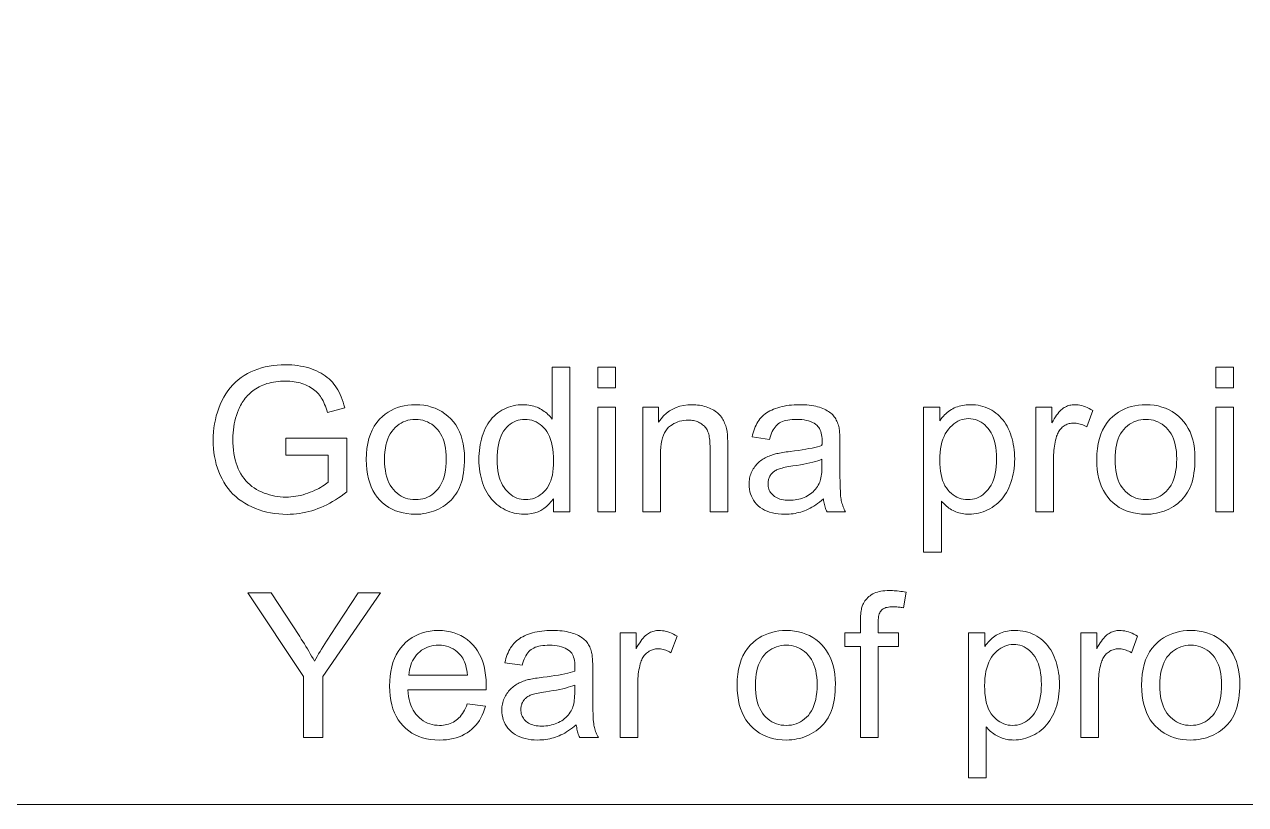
# Model space of a CAD drawing. Extents: x 0 to 297, y 0 to 420.
# Drawn here: x 246.12 to 271.44, y 105.4 to 121.58 of the extents above; entities that cross this region are included whole.
import ezdxf

# ---------------------------------------------------------------- set-up
doc = ezdxf.new("R2010")
doc.units = 0

msp = doc.modelspace()

# ---------------------------------------------------------------- linework, layer by layer
at = {"color": 7, "lineweight": 13}
msp.add_lwpolyline([(219.357, 144.521), (244.283, 105.405), (285.92, 105.405)], dxfattribs=at)
for points in [[(251.535, 112.652), (251.535, 113.004), (252.806, 113.006), (252.806, 111.893), (252.747, 111.847), (252.688, 111.804), (252.628, 111.763), (252.569, 111.724), (252.508, 111.688), (252.448, 111.654), (252.387, 111.623), (252.326, 111.593), (252.264, 111.566), (252.202, 111.542), (252.14, 111.519), (252.077, 111.499), (252.014, 111.482), (251.951, 111.466), (251.887, 111.453), (251.823, 111.443), (251.759, 111.435), (251.694, 111.429), (251.629, 111.425), (251.564, 111.424), (251.476, 111.426), (251.39, 111.432), (251.306, 111.441), (251.223, 111.454), (251.142, 111.471), (251.062, 111.492), (250.984, 111.517), (250.908, 111.545), (250.833, 111.577), (250.76, 111.613), (250.69, 111.653), (250.623, 111.696), (250.56, 111.742), (250.5, 111.792), (250.443, 111.845), (250.391, 111.901), (250.341, 111.961), (250.296, 112.024), (250.254, 112.091), (250.215, 112.161), (250.18, 112.233), (250.149, 112.307), (250.121, 112.383), (250.097, 112.461), (250.077, 112.54), (250.06, 112.621), (250.047, 112.703), (250.038, 112.787), (250.033, 112.873), (250.031, 112.961), (250.033, 113.048), (250.038, 113.134), (250.047, 113.218), (250.06, 113.302), (250.077, 113.384), (250.097, 113.465), (250.121, 113.545), (250.148, 113.624), (250.179, 113.702), (250.214, 113.778), (250.252, 113.852), (250.294, 113.922), (250.338, 113.988), (250.386, 114.051), (250.437, 114.109), (250.492, 114.163), (250.549, 114.214), (250.61, 114.261), (250.674, 114.303), (250.741, 114.342), (250.811, 114.377), (250.883, 114.408), (250.957, 114.436), (251.033, 114.46), (251.111, 114.48), (251.191, 114.497), (251.273, 114.51), (251.358, 114.519), (251.444, 114.524), (251.533, 114.526), (251.597, 114.525), (251.661, 114.522), (251.722, 114.517), (251.783, 114.509), (251.843, 114.5), (251.901, 114.488), (251.958, 114.475), (252.014, 114.459), (252.068, 114.441), (252.121, 114.421), (252.173, 114.399), (252.222, 114.375), (252.269, 114.35), (252.313, 114.323), (252.356, 114.295), (252.396, 114.265), (252.434, 114.233), (252.469, 114.199), (252.503, 114.164), (252.534, 114.127), (252.563, 114.088), (252.59, 114.047), (252.617, 114.004), (252.642, 113.958), (252.665, 113.91), (252.687, 113.86), (252.708, 113.807), (252.727, 113.753), (252.744, 113.696), (252.761, 113.636), (252.403, 113.538), (252.389, 113.583), (252.374, 113.626), (252.359, 113.667), (252.343, 113.705), (252.327, 113.742), (252.31, 113.778), (252.292, 113.811), (252.274, 113.842), (252.255, 113.871), (252.235, 113.898), (252.214, 113.924), (252.191, 113.948), (252.167, 113.972), (252.141, 113.994), (252.113, 114.016), (252.083, 114.036), (252.052, 114.056), (252.019, 114.074), (251.985, 114.091), (251.948, 114.108), (251.911, 114.123), (251.872, 114.136), (251.833, 114.148), (251.793, 114.158), (251.752, 114.167), (251.71, 114.174), (251.668, 114.179), (251.624, 114.183), (251.58, 114.186), (251.535, 114.187), (251.481, 114.186), (251.429, 114.183), (251.378, 114.179), (251.329, 114.173), (251.281, 114.166), (251.235, 114.157), (251.19, 114.146), (251.147, 114.134), (251.105, 114.119), (251.064, 114.104), (251.025, 114.087), (250.988, 114.068), (250.952, 114.049), (250.918, 114.029), (250.885, 114.008), (250.854, 113.985), (250.824, 113.962), (250.796, 113.938), (250.769, 113.912), (250.744, 113.886), (250.72, 113.858), (250.697, 113.831), (250.676, 113.802), (250.655, 113.773), (250.636, 113.744), (250.617, 113.714), (250.6, 113.684), (250.584, 113.653), (250.569, 113.621), (250.555, 113.589), (250.533, 113.533), (250.513, 113.476), (250.496, 113.418), (250.481, 113.359), (250.469, 113.299), (250.458, 113.238), (250.45, 113.176), (250.445, 113.114), (250.441, 113.05), (250.44, 112.985), (250.441, 112.906), (250.446, 112.83), (250.453, 112.756), (250.462, 112.685), (250.475, 112.617), (250.49, 112.551), (250.508, 112.488), (250.528, 112.427), (250.552, 112.369), (250.578, 112.314), (250.607, 112.261), (250.639, 112.212), (250.672, 112.165), (250.709, 112.12), (250.748, 112.079), (250.789, 112.04), (250.833, 112.004), (250.88, 111.971), (250.929, 111.941), (250.98, 111.913), (251.033, 111.888), (251.087, 111.866), (251.142, 111.846), (251.197, 111.829), (251.253, 111.815), (251.309, 111.803), (251.366, 111.794), (251.424, 111.787), (251.482, 111.783), (251.541, 111.782), (251.592, 111.783), (251.644, 111.786), (251.695, 111.791), (251.745, 111.798), (251.796, 111.807), (251.846, 111.818), (251.896, 111.831), (251.946, 111.846), (251.995, 111.862), (252.044, 111.881), (252.092, 111.901), (252.138, 111.922), (252.181, 111.942), (252.222, 111.963), (252.26, 111.984), (252.296, 112.005), (252.33, 112.027), (252.361, 112.049), (252.39, 112.071), (252.417, 112.093), (252.417, 112.652)], [(257.085, 111.475), (257.085, 111.749), (257.041, 111.688), (256.994, 111.633), (256.943, 111.584), (256.888, 111.542), (256.829, 111.507), (256.767, 111.478), (256.7, 111.455), (256.63, 111.439), (256.555, 111.429), (256.477, 111.426), (256.425, 111.427), (256.375, 111.432), (256.325, 111.439), (256.276, 111.449), (256.228, 111.462), (256.18, 111.478), (256.134, 111.496), (256.088, 111.518), (256.043, 111.542), (255.999, 111.569), (255.956, 111.599), (255.916, 111.631), (255.877, 111.665), (255.84, 111.702), (255.806, 111.741), (255.773, 111.782), (255.742, 111.825), (255.713, 111.871), (255.686, 111.919), (255.661, 111.969), (255.639, 112.021), (255.618, 112.075), (255.6, 112.13), (255.585, 112.187), (255.572, 112.245), (255.561, 112.305), (255.553, 112.366), (255.547, 112.429), (255.543, 112.494), (255.542, 112.56), (255.543, 112.624), (255.546, 112.687), (255.551, 112.749), (255.559, 112.81), (255.569, 112.87), (255.581, 112.928), (255.595, 112.986), (255.611, 113.042), (255.63, 113.096), (255.65, 113.15), (255.673, 113.202), (255.698, 113.251), (255.725, 113.298), (255.754, 113.342), (255.786, 113.384), (255.819, 113.424), (255.855, 113.46), (255.893, 113.495), (255.933, 113.527), (255.976, 113.556), (256.019, 113.583), (256.064, 113.607), (256.11, 113.628), (256.157, 113.647), (256.205, 113.662), (256.254, 113.675), (256.304, 113.685), (256.355, 113.692), (256.407, 113.696), (256.461, 113.697), (256.499, 113.697), (256.537, 113.694), (256.575, 113.69), (256.611, 113.684), (256.646, 113.677), (256.681, 113.668), (256.715, 113.657), (256.747, 113.644), (256.779, 113.63), (256.81, 113.615), (256.841, 113.598), (256.87, 113.579), (256.897, 113.56), (256.924, 113.54), (256.95, 113.519), (256.974, 113.497), (256.997, 113.474), (257.019, 113.45), (257.04, 113.425), (257.06, 113.399), (257.06, 114.475), (257.426, 114.475), (257.426, 111.475)], [(258.008, 114.051), (258.008, 114.475), (258.376, 114.475), (258.376, 114.051)], [(270.822, 114.051), (270.822, 114.475), (271.19, 114.475), (271.19, 114.051)], [(253.207, 112.562), (253.21, 112.679), (253.22, 112.791), (253.237, 112.896), (253.26, 112.995), (253.291, 113.087), (253.328, 113.173), (253.371, 113.253), (253.422, 113.327), (253.479, 113.395), (253.542, 113.456), (253.6, 113.502), (253.659, 113.543), (253.722, 113.579), (253.786, 113.611), (253.853, 113.637), (253.923, 113.659), (253.995, 113.676), (254.07, 113.688), (254.146, 113.695), (254.226, 113.697), (254.314, 113.695), (254.399, 113.686), (254.48, 113.671), (254.558, 113.65), (254.633, 113.624), (254.705, 113.592), (254.773, 113.554), (254.838, 113.51), (254.9, 113.46), (254.959, 113.404), (255.013, 113.343), (255.061, 113.277), (255.104, 113.207), (255.141, 113.133), (255.172, 113.054), (255.197, 112.971), (255.217, 112.883), (255.232, 112.791), (255.24, 112.694), (255.243, 112.592), (255.242, 112.51), (255.238, 112.432), (255.232, 112.357), (255.223, 112.285), (255.211, 112.218), (255.198, 112.153), (255.181, 112.093), (255.162, 112.036), (255.141, 111.982), (255.117, 111.932), (255.091, 111.885), (255.062, 111.841), (255.031, 111.798), (254.998, 111.757), (254.963, 111.719), (254.925, 111.683), (254.885, 111.648), (254.842, 111.617), (254.798, 111.587), (254.751, 111.559), (254.702, 111.534), (254.653, 111.511), (254.603, 111.491), (254.551, 111.474), (254.499, 111.459), (254.446, 111.447), (254.393, 111.438), (254.338, 111.431), (254.282, 111.427), (254.226, 111.426), (254.136, 111.429), (254.05, 111.438), (253.968, 111.452), (253.889, 111.473), (253.813, 111.499), (253.741, 111.531), (253.673, 111.569), (253.608, 111.613), (253.546, 111.663), (253.488, 111.719), (253.435, 111.78), (253.387, 111.846), (253.345, 111.917), (253.308, 111.994), (253.277, 112.076), (253.252, 112.163), (253.232, 112.255), (253.218, 112.352), (253.21, 112.454)], [(258.937, 111.475), (258.937, 113.648), (259.268, 113.648), (259.268, 113.339), (259.318, 113.407), (259.372, 113.468), (259.431, 113.522), (259.494, 113.569), (259.561, 113.608), (259.632, 113.64), (259.708, 113.665), (259.787, 113.683), (259.872, 113.694), (259.96, 113.697), (259.999, 113.697), (260.037, 113.695), (260.075, 113.691), (260.112, 113.686), (260.148, 113.68), (260.184, 113.672), (260.219, 113.663), (260.254, 113.652), (260.288, 113.64), (260.321, 113.627), (260.353, 113.612), (260.384, 113.597), (260.412, 113.581), (260.44, 113.563), (260.465, 113.545), (260.489, 113.526), (260.511, 113.506), (260.532, 113.486), (260.55, 113.464), (260.568, 113.442), (260.584, 113.418), (260.598, 113.394), (260.612, 113.369), (260.625, 113.343), (260.637, 113.316), (260.648, 113.289), (260.658, 113.26), (260.667, 113.231), (260.675, 113.201), (260.682, 113.17), (260.686, 113.148), (260.69, 113.122), (260.693, 113.094), (260.695, 113.063), (260.698, 113.029), (260.699, 112.991), (260.701, 112.951), (260.702, 112.908), (260.703, 112.861), (260.703, 112.811), (260.703, 111.475), (260.334, 111.475), (260.334, 112.797), (260.334, 112.841), (260.333, 112.883), (260.33, 112.922), (260.327, 112.959), (260.324, 112.994), (260.319, 113.026), (260.313, 113.057), (260.307, 113.085), (260.3, 113.11), (260.291, 113.134), (260.282, 113.156), (260.272, 113.177), (260.26, 113.197), (260.246, 113.216), (260.232, 113.234), (260.216, 113.251), (260.199, 113.268), (260.18, 113.283), (260.16, 113.298), (260.139, 113.312), (260.117, 113.324), (260.094, 113.336), (260.07, 113.346), (260.045, 113.354), (260.02, 113.362), (259.994, 113.368), (259.967, 113.372), (259.94, 113.376), (259.911, 113.378), (259.882, 113.378), (259.836, 113.377), (259.791, 113.372), (259.747, 113.365), (259.704, 113.354), (259.663, 113.341), (259.623, 113.324), (259.584, 113.305), (259.547, 113.283), (259.511, 113.257), (259.476, 113.229), (259.443, 113.196), (259.414, 113.158), (259.389, 113.115), (259.367, 113.066), (259.348, 113.012), (259.332, 112.953), (259.32, 112.888), (259.312, 112.818), (259.307, 112.743), (259.305, 112.662), (259.305, 111.475)], [(262.686, 111.743), (262.645, 111.709), (262.604, 111.678), (262.564, 111.648), (262.524, 111.62), (262.485, 111.595), (262.446, 111.571), (262.407, 111.55), (262.368, 111.53), (262.33, 111.513), (262.292, 111.498), (262.254, 111.484), (262.215, 111.472), (262.176, 111.461), (262.136, 111.452), (262.096, 111.444), (262.055, 111.437), (262.013, 111.432), (261.971, 111.429), (261.929, 111.427), (261.886, 111.426), (261.816, 111.428), (261.749, 111.433), (261.686, 111.442), (261.626, 111.454), (261.569, 111.47), (261.515, 111.489), (261.465, 111.512), (261.419, 111.538), (261.375, 111.568), (261.335, 111.601), (261.298, 111.637), (261.266, 111.675), (261.237, 111.715), (261.212, 111.756), (261.191, 111.8), (261.173, 111.846), (261.16, 111.894), (261.15, 111.943), (261.145, 111.995), (261.143, 112.048), (261.143, 112.08), (261.146, 112.111), (261.149, 112.141), (261.154, 112.171), (261.161, 112.201), (261.169, 112.23), (261.178, 112.258), (261.189, 112.286), (261.202, 112.313), (261.215, 112.34), (261.23, 112.366), (261.246, 112.39), (261.263, 112.414), (261.281, 112.437), (261.299, 112.459), (261.319, 112.479), (261.339, 112.499), (261.36, 112.517), (261.383, 112.535), (261.406, 112.551), (261.429, 112.567), (261.454, 112.582), (261.479, 112.596), (261.505, 112.609), (261.531, 112.622), (261.558, 112.633), (261.585, 112.644), (261.613, 112.654), (261.641, 112.664), (261.671, 112.672), (261.693, 112.678), (261.718, 112.684), (261.746, 112.689), (261.775, 112.695), (261.807, 112.7), (261.841, 112.706), (261.877, 112.711), (261.915, 112.717), (261.955, 112.722), (261.998, 112.727), (262.085, 112.738), (262.167, 112.75), (262.245, 112.761), (262.317, 112.773), (262.385, 112.786), (262.449, 112.799), (262.507, 112.812), (262.561, 112.826), (262.61, 112.84), (262.655, 112.854), (262.655, 112.869), (262.656, 112.882), (262.656, 112.895), (262.656, 112.906), (262.656, 112.916), (262.657, 112.925), (262.657, 112.933), (262.657, 112.94), (262.657, 112.946), (262.657, 112.951), (262.656, 112.994), (262.653, 113.035), (262.648, 113.074), (262.64, 113.109), (262.631, 113.142), (262.619, 113.173), (262.606, 113.201), (262.59, 113.226), (262.572, 113.248), (262.553, 113.268), (262.523, 113.291), (262.491, 113.313), (262.456, 113.331), (262.418, 113.348), (262.377, 113.361), (262.334, 113.373), (262.288, 113.381), (262.239, 113.388), (262.187, 113.391), (262.133, 113.393), (262.083, 113.392), (262.035, 113.389), (261.989, 113.384), (261.947, 113.378), (261.907, 113.37), (261.87, 113.36), (261.836, 113.348), (261.804, 113.334), (261.776, 113.319), (261.749, 113.301), (261.725, 113.282), (261.702, 113.259), (261.681, 113.234), (261.661, 113.206), (261.642, 113.175), (261.624, 113.142), (261.608, 113.105), (261.593, 113.066), (261.579, 113.024), (261.566, 112.979), (261.206, 113.028), (261.217, 113.074), (261.228, 113.117), (261.241, 113.159), (261.256, 113.199), (261.271, 113.237), (261.288, 113.274), (261.306, 113.308), (261.325, 113.341), (261.346, 113.372), (261.368, 113.402), (261.391, 113.43), (261.417, 113.456), (261.444, 113.481), (261.474, 113.505), (261.505, 113.528), (261.539, 113.549), (261.574, 113.569), (261.612, 113.587), (261.652, 113.605), (261.693, 113.621), (261.736, 113.635), (261.781, 113.648), (261.827, 113.66), (261.874, 113.67), (261.923, 113.678), (261.973, 113.685), (262.024, 113.691), (262.077, 113.694), (262.131, 113.697), (262.186, 113.697), (262.241, 113.697), (262.293, 113.695), (262.344, 113.692), (262.392, 113.687), (262.439, 113.681), (262.483, 113.674), (262.525, 113.665), (262.565, 113.656), (262.603, 113.644), (262.639, 113.632), (262.672, 113.619), (262.704, 113.604), (262.735, 113.59), (262.763, 113.574), (262.79, 113.558), (262.814, 113.541), (262.837, 113.524), (262.858, 113.506), (262.877, 113.487), (262.894, 113.467), (262.91, 113.447), (262.925, 113.425), (262.939, 113.403), (262.952, 113.38), (262.964, 113.355), (262.975, 113.329), (262.985, 113.303), (262.994, 113.275), (263.002, 113.246), (263.009, 113.217), (263.012, 113.196), (263.016, 113.173), (263.018, 113.146), (263.021, 113.117), (263.023, 113.085), (263.024, 113.049), (263.026, 113.011), (263.027, 112.969), (263.027, 112.924), (263.027, 112.877), (263.027, 112.386), (263.028, 112.287), (263.028, 112.195), (263.03, 112.112), (263.031, 112.035), (263.033, 111.966), (263.036, 111.905), (263.039, 111.852), (263.042, 111.806), (263.046, 111.767), (263.051, 111.736), (263.056, 111.709), (263.062, 111.682), (263.069, 111.655), (263.077, 111.629), (263.086, 111.603), (263.096, 111.577), (263.106, 111.551), (263.118, 111.525), (263.131, 111.5), (263.144, 111.475), (262.759, 111.475), (262.748, 111.498), (262.738, 111.522), (262.729, 111.547), (262.72, 111.573), (262.712, 111.599), (262.705, 111.627), (262.699, 111.655), (262.694, 111.683), (262.689, 111.713)], [(264.763, 110.642), (264.763, 113.648), (265.098, 113.648), (265.098, 113.366), (265.122, 113.398), (265.147, 113.429), (265.172, 113.458), (265.198, 113.485), (265.225, 113.511), (265.252, 113.535), (265.28, 113.557), (265.308, 113.578), (265.337, 113.597), (265.366, 113.615), (265.397, 113.63), (265.429, 113.644), (265.462, 113.657), (265.496, 113.668), (265.532, 113.677), (265.569, 113.684), (265.607, 113.69), (265.646, 113.694), (265.687, 113.697), (265.729, 113.697), (265.784, 113.696), (265.837, 113.692), (265.89, 113.685), (265.941, 113.675), (265.991, 113.662), (266.039, 113.646), (266.086, 113.627), (266.132, 113.606), (266.177, 113.581), (266.22, 113.554), (266.261, 113.524), (266.301, 113.492), (266.338, 113.458), (266.373, 113.421), (266.406, 113.382), (266.438, 113.34), (266.467, 113.296), (266.493, 113.25), (266.518, 113.201), (266.541, 113.15), (266.562, 113.097), (266.58, 113.044), (266.596, 112.989), (266.61, 112.933), (266.622, 112.877), (266.632, 112.819), (266.64, 112.76), (266.645, 112.701), (266.648, 112.64), (266.65, 112.578), (266.648, 112.512), (266.645, 112.447), (266.639, 112.384), (266.63, 112.322), (266.62, 112.261), (266.606, 112.202), (266.591, 112.144), (266.573, 112.087), (266.553, 112.032), (266.53, 111.977), (266.505, 111.925), (266.478, 111.876), (266.448, 111.828), (266.417, 111.784), (266.383, 111.742), (266.347, 111.702), (266.309, 111.665), (266.269, 111.63), (266.226, 111.598), (266.182, 111.568), (266.136, 111.541), (266.09, 111.517), (266.043, 111.496), (265.996, 111.477), (265.948, 111.462), (265.9, 111.449), (265.851, 111.439), (265.802, 111.432), (265.752, 111.427), (265.702, 111.426), (265.666, 111.427), (265.63, 111.429), (265.595, 111.433), (265.561, 111.438), (265.527, 111.445), (265.495, 111.454), (265.463, 111.464), (265.432, 111.476), (265.401, 111.489), (265.372, 111.504), (265.343, 111.52), (265.315, 111.536), (265.288, 111.554), (265.263, 111.573), (265.238, 111.592), (265.215, 111.612), (265.192, 111.633), (265.171, 111.654), (265.15, 111.677), (265.131, 111.7), (265.131, 110.642)], [(267.089, 111.475), (267.089, 113.648), (267.421, 113.648), (267.421, 113.319), (267.446, 113.364), (267.471, 113.405), (267.495, 113.443), (267.519, 113.479), (267.543, 113.511), (267.566, 113.54), (267.589, 113.565), (267.612, 113.588), (267.634, 113.607), (267.655, 113.624), (267.677, 113.638), (267.699, 113.65), (267.722, 113.661), (267.745, 113.671), (267.768, 113.679), (267.792, 113.686), (267.816, 113.691), (267.841, 113.695), (267.866, 113.697), (267.892, 113.697), (267.929, 113.696), (267.966, 113.693), (268.004, 113.687), (268.042, 113.678), (268.079, 113.668), (268.117, 113.655), (268.155, 113.639), (268.194, 113.622), (268.232, 113.601), (268.27, 113.579), (268.143, 113.237), (268.116, 113.252), (268.089, 113.266), (268.062, 113.278), (268.035, 113.288), (268.008, 113.297), (267.981, 113.304), (267.954, 113.31), (267.927, 113.314), (267.9, 113.316), (267.873, 113.317), (267.849, 113.316), (267.826, 113.314), (267.803, 113.31), (267.781, 113.305), (267.759, 113.299), (267.737, 113.291), (267.716, 113.281), (267.696, 113.27), (267.676, 113.258), (267.656, 113.244), (267.638, 113.229), (267.62, 113.213), (267.604, 113.196), (267.588, 113.177), (267.574, 113.157), (267.561, 113.137), (267.549, 113.115), (267.538, 113.092), (267.528, 113.068), (267.519, 113.043), (267.508, 113.003), (267.497, 112.963), (267.488, 112.921), (267.48, 112.88), (267.473, 112.837), (267.468, 112.794), (267.463, 112.75), (267.46, 112.705), (267.458, 112.659), (267.458, 112.613), (267.458, 111.475)], [(268.352, 112.562), (268.355, 112.679), (268.366, 112.791), (268.382, 112.896), (268.406, 112.995), (268.436, 113.087), (268.473, 113.173), (268.517, 113.253), (268.567, 113.327), (268.624, 113.395), (268.688, 113.456), (268.745, 113.502), (268.805, 113.543), (268.867, 113.579), (268.932, 113.611), (268.999, 113.637), (269.068, 113.659), (269.14, 113.676), (269.215, 113.688), (269.292, 113.695), (269.371, 113.697), (269.459, 113.695), (269.544, 113.686), (269.625, 113.671), (269.704, 113.65), (269.778, 113.624), (269.85, 113.592), (269.918, 113.554), (269.983, 113.51), (270.045, 113.46), (270.104, 113.404), (270.158, 113.343), (270.206, 113.277), (270.249, 113.207), (270.286, 113.133), (270.317, 113.054), (270.343, 112.971), (270.363, 112.883), (270.377, 112.791), (270.385, 112.694), (270.388, 112.592), (270.387, 112.51), (270.383, 112.432), (270.377, 112.357), (270.368, 112.285), (270.357, 112.218), (270.343, 112.153), (270.327, 112.093), (270.308, 112.036), (270.286, 111.982), (270.262, 111.932), (270.236, 111.885), (270.207, 111.841), (270.177, 111.798), (270.143, 111.757), (270.108, 111.719), (270.07, 111.683), (270.03, 111.648), (269.988, 111.617), (269.943, 111.587), (269.896, 111.559), (269.848, 111.534), (269.798, 111.511), (269.748, 111.491), (269.697, 111.474), (269.645, 111.459), (269.592, 111.447), (269.538, 111.438), (269.483, 111.431), (269.428, 111.427), (269.371, 111.426), (269.282, 111.429), (269.196, 111.438), (269.113, 111.452), (269.034, 111.473), (268.959, 111.499), (268.887, 111.531), (268.818, 111.569), (268.753, 111.613), (268.691, 111.663), (268.633, 111.719), (268.58, 111.78), (268.532, 111.846), (268.49, 111.917), (268.453, 111.994), (268.422, 112.076), (268.397, 112.163), (268.377, 112.255), (268.363, 112.352), (268.355, 112.454)], [(258.008, 111.475), (258.008, 113.648), (258.376, 113.648), (258.376, 111.475)], [(270.822, 111.475), (270.822, 113.648), (271.19, 113.648), (271.19, 111.475)], [(253.585, 112.562), (253.587, 112.48), (253.593, 112.403), (253.602, 112.33), (253.615, 112.261), (253.631, 112.197), (253.651, 112.136), (253.675, 112.08), (253.702, 112.028), (253.733, 111.98), (253.768, 111.937), (253.805, 111.897), (253.844, 111.862), (253.885, 111.831), (253.928, 111.804), (253.973, 111.781), (254.02, 111.762), (254.069, 111.748), (254.119, 111.737), (254.172, 111.731), (254.226, 111.729), (254.28, 111.731), (254.332, 111.737), (254.382, 111.748), (254.431, 111.762), (254.477, 111.781), (254.522, 111.804), (254.565, 111.831), (254.606, 111.862), (254.645, 111.898), (254.682, 111.938), (254.717, 111.982), (254.748, 112.03), (254.775, 112.083), (254.799, 112.14), (254.819, 112.201), (254.835, 112.267), (254.848, 112.337), (254.857, 112.412), (254.863, 112.491), (254.864, 112.574), (254.863, 112.653), (254.857, 112.727), (254.848, 112.798), (254.835, 112.865), (254.819, 112.928), (254.798, 112.987), (254.775, 113.043), (254.747, 113.094), (254.716, 113.141), (254.681, 113.185), (254.644, 113.224), (254.604, 113.26), (254.563, 113.291), (254.52, 113.318), (254.476, 113.341), (254.429, 113.359), (254.381, 113.374), (254.331, 113.384), (254.279, 113.39), (254.226, 113.393), (254.172, 113.39), (254.119, 113.384), (254.069, 113.374), (254.02, 113.359), (253.973, 113.341), (253.928, 113.318), (253.885, 113.291), (253.844, 113.26), (253.805, 113.225), (253.768, 113.186), (253.733, 113.142), (253.702, 113.095), (253.675, 113.043), (253.651, 112.987), (253.631, 112.926), (253.615, 112.862), (253.602, 112.793), (253.593, 112.72), (253.587, 112.643)], [(255.92, 112.56), (255.922, 112.478), (255.927, 112.401), (255.936, 112.328), (255.948, 112.259), (255.964, 112.195), (255.984, 112.135), (256.007, 112.079), (256.033, 112.027), (256.063, 111.979), (256.096, 111.936), (256.132, 111.896), (256.169, 111.861), (256.208, 111.83), (256.247, 111.803), (256.288, 111.781), (256.33, 111.762), (256.374, 111.747), (256.418, 111.737), (256.464, 111.731), (256.512, 111.729), (256.559, 111.731), (256.605, 111.737), (256.65, 111.747), (256.693, 111.76), (256.735, 111.778), (256.775, 111.8), (256.814, 111.826), (256.852, 111.855), (256.888, 111.889), (256.922, 111.926), (256.954, 111.968), (256.983, 112.014), (257.008, 112.064), (257.03, 112.118), (257.049, 112.176), (257.064, 112.238), (257.076, 112.305), (257.084, 112.375), (257.089, 112.45), (257.091, 112.529), (257.089, 112.616), (257.084, 112.698), (257.075, 112.775), (257.063, 112.848), (257.048, 112.916), (257.029, 112.979), (257.007, 113.037), (256.981, 113.091), (256.952, 113.14), (256.919, 113.184), (256.884, 113.223), (256.847, 113.259), (256.809, 113.29), (256.769, 113.317), (256.727, 113.34), (256.684, 113.359), (256.639, 113.374), (256.593, 113.384), (256.545, 113.39), (256.495, 113.393), (256.447, 113.391), (256.4, 113.385), (256.355, 113.375), (256.312, 113.36), (256.27, 113.342), (256.23, 113.32), (256.191, 113.294), (256.154, 113.264), (256.119, 113.23), (256.085, 113.192), (256.054, 113.15), (256.026, 113.103), (256.001, 113.051), (255.98, 112.995), (255.961, 112.934), (255.947, 112.868), (255.935, 112.798), (255.927, 112.723), (255.922, 112.644)], [(265.096, 112.549), (265.098, 112.468), (265.103, 112.39), (265.112, 112.317), (265.123, 112.249), (265.139, 112.185), (265.157, 112.125), (265.18, 112.069), (265.205, 112.018), (265.234, 111.972), (265.266, 111.929), (265.301, 111.891), (265.337, 111.857), (265.375, 111.827), (265.413, 111.801), (265.454, 111.779), (265.496, 111.761), (265.539, 111.747), (265.584, 111.737), (265.63, 111.731), (265.677, 111.729), (265.726, 111.731), (265.773, 111.737), (265.818, 111.748), (265.863, 111.762), (265.905, 111.781), (265.947, 111.804), (265.987, 111.831), (266.025, 111.862), (266.062, 111.897), (266.098, 111.937), (266.131, 111.98), (266.161, 112.029), (266.187, 112.082), (266.21, 112.139), (266.229, 112.201), (266.245, 112.268), (266.257, 112.339), (266.266, 112.415), (266.271, 112.495), (266.273, 112.58), (266.271, 112.661), (266.266, 112.738), (266.258, 112.811), (266.246, 112.879), (266.23, 112.943), (266.211, 113.004), (266.189, 113.059), (266.164, 113.111), (266.135, 113.159), (266.102, 113.202), (266.067, 113.242), (266.031, 113.277), (265.994, 113.308), (265.955, 113.335), (265.915, 113.357), (265.873, 113.376), (265.83, 113.39), (265.786, 113.401), (265.741, 113.407), (265.694, 113.409), (265.647, 113.407), (265.602, 113.4), (265.558, 113.389), (265.514, 113.374), (265.472, 113.354), (265.431, 113.33), (265.391, 113.301), (265.352, 113.268), (265.314, 113.231), (265.277, 113.189), (265.243, 113.143), (265.212, 113.093), (265.185, 113.039), (265.161, 112.981), (265.142, 112.919), (265.125, 112.853), (265.113, 112.783), (265.104, 112.709), (265.098, 112.631)], [(268.731, 112.562), (268.732, 112.48), (268.738, 112.403), (268.747, 112.33), (268.76, 112.261), (268.776, 112.197), (268.796, 112.136), (268.82, 112.08), (268.847, 112.028), (268.878, 111.98), (268.913, 111.937), (268.95, 111.897), (268.989, 111.862), (269.031, 111.831), (269.074, 111.804), (269.118, 111.781), (269.165, 111.762), (269.214, 111.748), (269.264, 111.737), (269.317, 111.731), (269.371, 111.729), (269.425, 111.731), (269.477, 111.737), (269.527, 111.748), (269.576, 111.762), (269.622, 111.781), (269.667, 111.804), (269.71, 111.831), (269.751, 111.862), (269.79, 111.898), (269.828, 111.938), (269.862, 111.982), (269.893, 112.03), (269.92, 112.083), (269.944, 112.14), (269.964, 112.201), (269.981, 112.267), (269.993, 112.337), (270.002, 112.412), (270.008, 112.491), (270.01, 112.574), (270.008, 112.653), (270.002, 112.727), (269.993, 112.798), (269.98, 112.865), (269.964, 112.928), (269.944, 112.987), (269.92, 113.043), (269.892, 113.094), (269.861, 113.141), (269.827, 113.185), (269.789, 113.224), (269.75, 113.26), (269.709, 113.291), (269.666, 113.318), (269.621, 113.341), (269.575, 113.359), (269.526, 113.374), (269.477, 113.384), (269.425, 113.39), (269.371, 113.393), (269.317, 113.39), (269.264, 113.384), (269.214, 113.374), (269.165, 113.359), (269.118, 113.341), (269.074, 113.318), (269.031, 113.291), (268.989, 113.26), (268.95, 113.225), (268.913, 113.186), (268.878, 113.142), (268.847, 113.095), (268.82, 113.043), (268.796, 112.987), (268.776, 112.926), (268.76, 112.862), (268.747, 112.793), (268.738, 112.72), (268.732, 112.643)], [(262.655, 112.566), (262.613, 112.55), (262.567, 112.534), (262.517, 112.519), (262.462, 112.504), (262.404, 112.49), (262.342, 112.476), (262.276, 112.463), (262.206, 112.451), (262.132, 112.438), (262.053, 112.427), (262.009, 112.42), (261.968, 112.413), (261.929, 112.406), (261.893, 112.399), (261.859, 112.392), (261.829, 112.384), (261.8, 112.377), (261.775, 112.369), (261.752, 112.361), (261.732, 112.353), (261.714, 112.344), (261.696, 112.335), (261.679, 112.325), (261.664, 112.314), (261.649, 112.303), (261.635, 112.29), (261.621, 112.277), (261.609, 112.263), (261.597, 112.249), (261.587, 112.233), (261.577, 112.217), (261.568, 112.201), (261.561, 112.184), (261.554, 112.167), (261.548, 112.15), (261.544, 112.132), (261.54, 112.114), (261.538, 112.096), (261.536, 112.077), (261.536, 112.058), (261.537, 112.029), (261.54, 112.001), (261.546, 111.974), (261.553, 111.948), (261.563, 111.923), (261.576, 111.899), (261.59, 111.876), (261.607, 111.854), (261.626, 111.833), (261.647, 111.813), (261.67, 111.794), (261.696, 111.777), (261.723, 111.763), (261.753, 111.75), (261.784, 111.739), (261.818, 111.73), (261.854, 111.723), (261.892, 111.718), (261.932, 111.716), (261.974, 111.715), (262.016, 111.715), (262.057, 111.718), (262.097, 111.723), (262.136, 111.729), (262.175, 111.738), (262.212, 111.748), (262.248, 111.76), (262.284, 111.774), (262.318, 111.79), (262.352, 111.808), (262.384, 111.827), (262.415, 111.848), (262.444, 111.87), (262.471, 111.893), (262.496, 111.918), (262.519, 111.944), (262.541, 111.972), (262.561, 112), (262.579, 112.031), (262.596, 112.062), (262.607, 112.089), (262.617, 112.117), (262.626, 112.148), (262.634, 112.181), (262.64, 112.217), (262.645, 112.255), (262.65, 112.295), (262.653, 112.338), (262.654, 112.383), (262.655, 112.431)], [(251.908, 106.793), (251.908, 108.064), (250.752, 109.793), (251.235, 109.793), (251.827, 108.888), (251.859, 108.838), (251.891, 108.787), (251.923, 108.736), (251.954, 108.685), (251.985, 108.635), (252.015, 108.584), (252.045, 108.533), (252.074, 108.482), (252.103, 108.432), (252.131, 108.381), (252.159, 108.429), (252.188, 108.477), (252.218, 108.528), (252.249, 108.579), (252.281, 108.631), (252.314, 108.685), (252.349, 108.74), (252.384, 108.795), (252.421, 108.853), (252.459, 108.911), (253.04, 109.793), (253.503, 109.793), (252.305, 108.064), (252.305, 106.793)], [(263.452, 106.793), (263.452, 108.68), (263.127, 108.68), (263.127, 108.966), (263.452, 108.966), (263.452, 109.197), (263.452, 109.24), (263.454, 109.281), (263.456, 109.319), (263.458, 109.355), (263.462, 109.388), (263.466, 109.42), (263.471, 109.449), (263.477, 109.476), (263.484, 109.5), (263.491, 109.523), (263.502, 109.551), (263.515, 109.578), (263.53, 109.604), (263.546, 109.629), (263.564, 109.653), (263.584, 109.675), (263.605, 109.697), (263.628, 109.717), (263.652, 109.737), (263.678, 109.755), (263.706, 109.772), (263.736, 109.787), (263.768, 109.801), (263.803, 109.812), (263.839, 109.822), (263.878, 109.83), (263.918, 109.836), (263.961, 109.841), (264.006, 109.843), (264.054, 109.844), (264.085, 109.844), (264.117, 109.843), (264.15, 109.841), (264.183, 109.838), (264.217, 109.835), (264.252, 109.831), (264.287, 109.826), (264.323, 109.821), (264.36, 109.814), (264.397, 109.807), (264.342, 109.486), (264.319, 109.49), (264.297, 109.493), (264.275, 109.496), (264.253, 109.499), (264.231, 109.501), (264.209, 109.503), (264.188, 109.505), (264.167, 109.506), (264.146, 109.506), (264.125, 109.506), (264.093, 109.506), (264.062, 109.504), (264.033, 109.5), (264.007, 109.495), (263.982, 109.489), (263.959, 109.481), (263.938, 109.471), (263.92, 109.461), (263.903, 109.448), (263.888, 109.435), (263.875, 109.419), (263.863, 109.401), (263.852, 109.381), (263.843, 109.358), (263.836, 109.332), (263.829, 109.304), (263.825, 109.273), (263.821, 109.24), (263.819, 109.205), (263.818, 109.167), (263.818, 108.966), (264.242, 108.966), (264.242, 108.68), (263.818, 108.68), (263.818, 106.793)], [(255.299, 107.493), (255.68, 107.446), (255.66, 107.381), (255.638, 107.318), (255.612, 107.259), (255.583, 107.203), (255.551, 107.15), (255.517, 107.099), (255.479, 107.052), (255.438, 107.008), (255.393, 106.966), (255.346, 106.928), (255.296, 106.893), (255.243, 106.862), (255.188, 106.834), (255.13, 106.81), (255.069, 106.79), (255.005, 106.773), (254.939, 106.76), (254.87, 106.751), (254.799, 106.746), (254.724, 106.744), (254.631, 106.747), (254.541, 106.756), (254.456, 106.77), (254.374, 106.791), (254.297, 106.817), (254.223, 106.85), (254.153, 106.888), (254.088, 106.932), (254.026, 106.982), (253.968, 107.038), (253.915, 107.099), (253.867, 107.164), (253.826, 107.235), (253.789, 107.31), (253.759, 107.39), (253.733, 107.475), (253.714, 107.564), (253.7, 107.659), (253.692, 107.758), (253.689, 107.861), (253.692, 107.968), (253.7, 108.071), (253.714, 108.168), (253.734, 108.261), (253.759, 108.348), (253.79, 108.431), (253.827, 108.509), (253.869, 108.582), (253.917, 108.649), (253.971, 108.712), (254.029, 108.77), (254.091, 108.822), (254.156, 108.867), (254.224, 108.906), (254.295, 108.94), (254.37, 108.967), (254.449, 108.988), (254.53, 109.003), (254.615, 109.012), (254.704, 109.015), (254.789, 109.012), (254.872, 109.003), (254.951, 108.989), (255.027, 108.968), (255.1, 108.941), (255.169, 108.909), (255.236, 108.87), (255.299, 108.825), (255.359, 108.775), (255.416, 108.719), (255.468, 108.657), (255.515, 108.59), (255.557, 108.519), (255.593, 108.443), (255.623, 108.362), (255.648, 108.276), (255.667, 108.185), (255.681, 108.089), (255.689, 107.989), (255.692, 107.884), (255.692, 107.877), (255.692, 107.869), (255.692, 107.861), (255.692, 107.852), (255.692, 107.843), (255.691, 107.833), (255.691, 107.822), (255.691, 107.81), (255.69, 107.798), (255.69, 107.785), (254.069, 107.785), (254.075, 107.716), (254.084, 107.649), (254.096, 107.586), (254.112, 107.526), (254.13, 107.469), (254.152, 107.416), (254.177, 107.366), (254.206, 107.32), (254.237, 107.277), (254.272, 107.237), (254.309, 107.201), (254.348, 107.169), (254.389, 107.14), (254.432, 107.115), (254.477, 107.094), (254.523, 107.077), (254.571, 107.064), (254.621, 107.054), (254.673, 107.049), (254.726, 107.047), (254.766, 107.048), (254.805, 107.051), (254.842, 107.056), (254.879, 107.064), (254.914, 107.073), (254.948, 107.085), (254.981, 107.099), (255.012, 107.115), (255.043, 107.133), (255.072, 107.153), (255.1, 107.176), (255.127, 107.201), (255.153, 107.228), (255.177, 107.259), (255.2, 107.291), (255.223, 107.326), (255.244, 107.364), (255.263, 107.405), (255.282, 107.447)], [(257.56, 107.061), (257.52, 107.027), (257.479, 106.996), (257.439, 106.966), (257.399, 106.938), (257.36, 106.913), (257.32, 106.889), (257.281, 106.868), (257.243, 106.848), (257.205, 106.831), (257.167, 106.815), (257.128, 106.802), (257.09, 106.79), (257.051, 106.779), (257.011, 106.77), (256.97, 106.762), (256.929, 106.755), (256.888, 106.75), (256.846, 106.747), (256.803, 106.745), (256.76, 106.744), (256.69, 106.746), (256.624, 106.751), (256.56, 106.76), (256.5, 106.772), (256.444, 106.788), (256.39, 106.807), (256.34, 106.83), (256.293, 106.856), (256.25, 106.886), (256.21, 106.919), (256.173, 106.955), (256.141, 106.993), (256.112, 107.033), (256.087, 107.074), (256.066, 107.118), (256.048, 107.164), (256.035, 107.211), (256.025, 107.261), (256.019, 107.312), (256.018, 107.366), (256.018, 107.398), (256.02, 107.429), (256.024, 107.459), (256.029, 107.489), (256.036, 107.519), (256.044, 107.548), (256.053, 107.576), (256.064, 107.604), (256.076, 107.631), (256.09, 107.658), (256.105, 107.683), (256.121, 107.708), (256.138, 107.732), (256.155, 107.755), (256.174, 107.777), (256.194, 107.797), (256.214, 107.817), (256.235, 107.835), (256.257, 107.853), (256.28, 107.869), (256.304, 107.885), (256.329, 107.9), (256.354, 107.914), (256.379, 107.927), (256.406, 107.939), (256.432, 107.951), (256.46, 107.962), (256.488, 107.972), (256.516, 107.982), (256.545, 107.99), (256.568, 107.996), (256.593, 108.001), (256.62, 108.007), (256.65, 108.013), (256.682, 108.018), (256.715, 108.024), (256.751, 108.029), (256.79, 108.035), (256.83, 108.04), (256.873, 108.045), (256.96, 108.056), (257.042, 108.067), (257.119, 108.079), (257.192, 108.091), (257.26, 108.104), (257.324, 108.117), (257.382, 108.13), (257.436, 108.144), (257.485, 108.158), (257.53, 108.172), (257.53, 108.187), (257.531, 108.2), (257.531, 108.213), (257.531, 108.224), (257.531, 108.234), (257.531, 108.243), (257.532, 108.251), (257.532, 108.258), (257.532, 108.264), (257.532, 108.268), (257.531, 108.312), (257.528, 108.353), (257.522, 108.392), (257.515, 108.427), (257.506, 108.46), (257.494, 108.491), (257.481, 108.518), (257.465, 108.543), (257.447, 108.566), (257.427, 108.586), (257.398, 108.609), (257.366, 108.631), (257.33, 108.649), (257.293, 108.665), (257.252, 108.679), (257.209, 108.69), (257.163, 108.699), (257.114, 108.705), (257.062, 108.709), (257.008, 108.71), (256.957, 108.71), (256.909, 108.707), (256.864, 108.702), (256.822, 108.696), (256.782, 108.688), (256.745, 108.678), (256.711, 108.666), (256.679, 108.652), (256.65, 108.637), (256.624, 108.619), (256.6, 108.6), (256.577, 108.577), (256.556, 108.552), (256.536, 108.524), (256.517, 108.493), (256.499, 108.46), (256.483, 108.423), (256.467, 108.384), (256.454, 108.342), (256.441, 108.297), (256.081, 108.346), (256.091, 108.392), (256.103, 108.435), (256.116, 108.477), (256.13, 108.517), (256.146, 108.555), (256.163, 108.592), (256.181, 108.626), (256.2, 108.659), (256.221, 108.69), (256.243, 108.72), (256.266, 108.747), (256.292, 108.774), (256.319, 108.799), (256.349, 108.823), (256.38, 108.845), (256.414, 108.867), (256.449, 108.887), (256.487, 108.905), (256.526, 108.923), (256.568, 108.939), (256.611, 108.953), (256.656, 108.966), (256.702, 108.978), (256.749, 108.988), (256.798, 108.996), (256.848, 109.003), (256.899, 109.008), (256.952, 109.012), (257.006, 109.015), (257.061, 109.015), (257.116, 109.015), (257.168, 109.013), (257.219, 109.009), (257.267, 109.005), (257.313, 108.999), (257.358, 108.992), (257.4, 108.983), (257.44, 108.973), (257.478, 108.962), (257.513, 108.95), (257.547, 108.936), (257.579, 108.922), (257.609, 108.908), (257.638, 108.892), (257.664, 108.876), (257.689, 108.859), (257.712, 108.842), (257.733, 108.823), (257.752, 108.805), (257.769, 108.785), (257.785, 108.765), (257.8, 108.743), (257.814, 108.721), (257.827, 108.697), (257.839, 108.673), (257.85, 108.647), (257.86, 108.621), (257.869, 108.593), (257.877, 108.564), (257.884, 108.534), (257.887, 108.514), (257.89, 108.491), (257.893, 108.464), (257.896, 108.435), (257.898, 108.402), (257.899, 108.367), (257.901, 108.328), (257.901, 108.287), (257.902, 108.242), (257.902, 108.195), (257.902, 107.704), (257.902, 107.605), (257.903, 107.513), (257.904, 107.429), (257.906, 107.353), (257.908, 107.284), (257.911, 107.223), (257.914, 107.17), (257.917, 107.123), (257.921, 107.085), (257.926, 107.054), (257.931, 107.027), (257.937, 107), (257.944, 106.973), (257.952, 106.947), (257.961, 106.921), (257.971, 106.895), (257.981, 106.869), (257.993, 106.843), (258.005, 106.818), (258.019, 106.793), (257.634, 106.793), (257.623, 106.816), (257.613, 106.84), (257.603, 106.865), (257.595, 106.891), (257.587, 106.917), (257.58, 106.944), (257.574, 106.972), (257.569, 107.001), (257.564, 107.031)], [(258.469, 106.793), (258.469, 108.966), (258.801, 108.966), (258.801, 108.637), (258.826, 108.681), (258.851, 108.723), (258.875, 108.761), (258.899, 108.797), (258.923, 108.829), (258.946, 108.858), (258.969, 108.883), (258.991, 108.906), (259.013, 108.925), (259.035, 108.942), (259.057, 108.956), (259.079, 108.968), (259.101, 108.979), (259.124, 108.989), (259.148, 108.997), (259.172, 109.004), (259.196, 109.009), (259.221, 109.012), (259.246, 109.015), (259.271, 109.015), (259.309, 109.014), (259.346, 109.011), (259.384, 109.005), (259.421, 108.996), (259.459, 108.986), (259.497, 108.973), (259.535, 108.957), (259.573, 108.939), (259.611, 108.919), (259.65, 108.897), (259.523, 108.555), (259.496, 108.57), (259.469, 108.584), (259.442, 108.596), (259.415, 108.606), (259.388, 108.615), (259.361, 108.622), (259.334, 108.628), (259.307, 108.632), (259.28, 108.634), (259.253, 108.635), (259.229, 108.634), (259.206, 108.632), (259.183, 108.628), (259.16, 108.623), (259.138, 108.617), (259.117, 108.609), (259.096, 108.599), (259.075, 108.588), (259.055, 108.576), (259.036, 108.562), (259.017, 108.547), (259, 108.531), (258.983, 108.513), (258.968, 108.495), (258.954, 108.475), (258.94, 108.455), (258.928, 108.433), (258.917, 108.41), (258.908, 108.386), (258.899, 108.36), (258.887, 108.321), (258.877, 108.28), (258.868, 108.239), (258.86, 108.197), (258.853, 108.155), (258.847, 108.111), (258.843, 108.067), (258.84, 108.023), (258.838, 107.977), (258.837, 107.931), (258.837, 106.793)], [(260.896, 107.88), (260.899, 107.997), (260.91, 108.109), (260.926, 108.214), (260.95, 108.312), (260.98, 108.405), (261.017, 108.491), (261.061, 108.571), (261.111, 108.645), (261.168, 108.713), (261.232, 108.774), (261.289, 108.82), (261.349, 108.861), (261.411, 108.897), (261.476, 108.928), (261.543, 108.955), (261.612, 108.977), (261.684, 108.994), (261.759, 109.006), (261.836, 109.013), (261.915, 109.015), (262.003, 109.012), (262.088, 109.004), (262.169, 108.989), (262.248, 108.968), (262.322, 108.942), (262.394, 108.91), (262.462, 108.871), (262.527, 108.827), (262.589, 108.777), (262.648, 108.722), (262.702, 108.661), (262.75, 108.595), (262.793, 108.525), (262.83, 108.451), (262.861, 108.372), (262.887, 108.289), (262.907, 108.201), (262.921, 108.108), (262.929, 108.012), (262.932, 107.91), (262.931, 107.828), (262.927, 107.75), (262.921, 107.675), (262.912, 107.603), (262.901, 107.536), (262.887, 107.471), (262.871, 107.411), (262.852, 107.354), (262.83, 107.3), (262.806, 107.25), (262.78, 107.203), (262.751, 107.158), (262.721, 107.116), (262.687, 107.075), (262.652, 107.037), (262.614, 107), (262.574, 106.966), (262.532, 106.934), (262.487, 106.905), (262.44, 106.877), (262.392, 106.852), (262.342, 106.829), (262.292, 106.809), (262.241, 106.792), (262.189, 106.777), (262.136, 106.765), (262.082, 106.756), (262.027, 106.749), (261.972, 106.745), (261.915, 106.744), (261.826, 106.747), (261.74, 106.756), (261.657, 106.77), (261.578, 106.791), (261.503, 106.817), (261.431, 106.849), (261.362, 106.887), (261.297, 106.931), (261.236, 106.981), (261.177, 107.036), (261.124, 107.098), (261.076, 107.164), (261.034, 107.235), (260.997, 107.312), (260.966, 107.394), (260.941, 107.48), (260.921, 107.573), (260.907, 107.67), (260.899, 107.772)], [(265.693, 105.96), (265.693, 108.966), (266.028, 108.966), (266.028, 108.684), (266.052, 108.716), (266.077, 108.747), (266.102, 108.776), (266.128, 108.803), (266.155, 108.829), (266.182, 108.853), (266.21, 108.875), (266.238, 108.896), (266.267, 108.915), (266.297, 108.932), (266.327, 108.948), (266.359, 108.962), (266.392, 108.975), (266.426, 108.986), (266.462, 108.995), (266.499, 109.002), (266.537, 109.008), (266.576, 109.012), (266.617, 109.015), (266.659, 109.015), (266.714, 109.014), (266.767, 109.01), (266.82, 109.002), (266.871, 108.992), (266.921, 108.98), (266.969, 108.964), (267.016, 108.945), (267.062, 108.924), (267.107, 108.899), (267.15, 108.872), (267.191, 108.842), (267.231, 108.81), (267.268, 108.776), (267.303, 108.739), (267.337, 108.699), (267.368, 108.658), (267.397, 108.614), (267.424, 108.568), (267.448, 108.519), (267.471, 108.468), (267.492, 108.415), (267.51, 108.362), (267.526, 108.307), (267.541, 108.251), (267.552, 108.194), (267.562, 108.137), (267.57, 108.078), (267.575, 108.018), (267.578, 107.958), (267.58, 107.896), (267.578, 107.83), (267.575, 107.765), (267.569, 107.702), (267.56, 107.64), (267.55, 107.579), (267.536, 107.52), (267.521, 107.462), (267.503, 107.405), (267.483, 107.349), (267.46, 107.295), (267.435, 107.243), (267.408, 107.194), (267.378, 107.146), (267.347, 107.102), (267.313, 107.06), (267.277, 107.02), (267.239, 106.983), (267.199, 106.948), (267.157, 106.916), (267.112, 106.886), (267.066, 106.859), (267.02, 106.835), (266.973, 106.814), (266.926, 106.795), (266.878, 106.779), (266.83, 106.767), (266.781, 106.757), (266.732, 106.75), (266.682, 106.745), (266.632, 106.744), (266.596, 106.745), (266.56, 106.747), (266.525, 106.751), (266.491, 106.756), (266.457, 106.763), (266.425, 106.772), (266.393, 106.782), (266.362, 106.794), (266.331, 106.807), (266.302, 106.822), (266.273, 106.838), (266.245, 106.854), (266.219, 106.872), (266.193, 106.89), (266.168, 106.91), (266.145, 106.93), (266.122, 106.951), (266.101, 106.972), (266.081, 106.995), (266.061, 107.018), (266.061, 105.96)], [(268.02, 106.793), (268.02, 108.966), (268.351, 108.966), (268.351, 108.637), (268.376, 108.681), (268.401, 108.723), (268.425, 108.761), (268.449, 108.797), (268.473, 108.829), (268.496, 108.858), (268.519, 108.883), (268.542, 108.906), (268.564, 108.925), (268.585, 108.942), (268.607, 108.956), (268.629, 108.968), (268.652, 108.979), (268.675, 108.989), (268.698, 108.997), (268.722, 109.004), (268.746, 109.009), (268.771, 109.012), (268.796, 109.015), (268.822, 109.015), (268.859, 109.014), (268.896, 109.011), (268.934, 109.005), (268.972, 108.996), (269.009, 108.986), (269.047, 108.973), (269.085, 108.957), (269.124, 108.939), (269.162, 108.919), (269.2, 108.897), (269.073, 108.555), (269.046, 108.57), (269.019, 108.584), (268.992, 108.596), (268.965, 108.606), (268.938, 108.615), (268.911, 108.622), (268.884, 108.628), (268.857, 108.632), (268.83, 108.634), (268.803, 108.635), (268.779, 108.634), (268.756, 108.632), (268.733, 108.628), (268.711, 108.623), (268.689, 108.617), (268.667, 108.609), (268.646, 108.599), (268.626, 108.588), (268.606, 108.576), (268.586, 108.562), (268.568, 108.547), (268.55, 108.531), (268.534, 108.513), (268.518, 108.495), (268.504, 108.475), (268.491, 108.455), (268.479, 108.433), (268.468, 108.41), (268.458, 108.386), (268.449, 108.36), (268.438, 108.321), (268.427, 108.28), (268.418, 108.239), (268.41, 108.197), (268.403, 108.155), (268.398, 108.111), (268.393, 108.067), (268.39, 108.023), (268.389, 107.977), (268.388, 107.931), (268.388, 106.793)], [(269.282, 107.88), (269.286, 107.997), (269.296, 108.109), (269.312, 108.214), (269.336, 108.312), (269.366, 108.405), (269.403, 108.491), (269.447, 108.571), (269.497, 108.645), (269.554, 108.713), (269.618, 108.774), (269.675, 108.82), (269.735, 108.861), (269.797, 108.897), (269.862, 108.928), (269.929, 108.955), (269.998, 108.977), (270.07, 108.994), (270.145, 109.006), (270.222, 109.013), (270.301, 109.015), (270.389, 109.012), (270.474, 109.004), (270.555, 108.989), (270.634, 108.968), (270.708, 108.942), (270.78, 108.91), (270.848, 108.871), (270.914, 108.827), (270.975, 108.777), (271.034, 108.722), (271.088, 108.661), (271.136, 108.595), (271.179, 108.525), (271.216, 108.451), (271.247, 108.372), (271.273, 108.289), (271.293, 108.201), (271.307, 108.108), (271.315, 108.012), (271.318, 107.91), (271.317, 107.828), (271.313, 107.75), (271.307, 107.675), (271.298, 107.603), (271.287, 107.536), (271.273, 107.471), (271.257, 107.411), (271.238, 107.354), (271.216, 107.3), (271.192, 107.25), (271.166, 107.203), (271.138, 107.158), (271.107, 107.116), (271.073, 107.075), (271.038, 107.037), (271, 107), (270.96, 106.966), (270.918, 106.934), (270.873, 106.905), (270.826, 106.877), (270.778, 106.852), (270.728, 106.829), (270.678, 106.809), (270.627, 106.792), (270.575, 106.777), (270.522, 106.765), (270.468, 106.756), (270.413, 106.749), (270.358, 106.745), (270.301, 106.744), (270.212, 106.747), (270.126, 106.756), (270.043, 106.77), (269.964, 106.791), (269.889, 106.817), (269.817, 106.849), (269.748, 106.887), (269.683, 106.931), (269.622, 106.981), (269.564, 107.036), (269.51, 107.098), (269.462, 107.164), (269.42, 107.235), (269.383, 107.312), (269.353, 107.394), (269.327, 107.48), (269.307, 107.573), (269.293, 107.67), (269.285, 107.772)], [(254.09, 108.088), (255.303, 108.088), (255.298, 108.142), (255.29, 108.193), (255.28, 108.241), (255.269, 108.286), (255.256, 108.328), (255.241, 108.368), (255.225, 108.405), (255.206, 108.439), (255.186, 108.471), (255.164, 108.5), (255.128, 108.54), (255.09, 108.576), (255.049, 108.608), (255.007, 108.636), (254.962, 108.659), (254.915, 108.678), (254.867, 108.693), (254.816, 108.704), (254.763, 108.71), (254.708, 108.712), (254.658, 108.711), (254.61, 108.706), (254.563, 108.697), (254.518, 108.685), (254.474, 108.67), (254.432, 108.651), (254.392, 108.629), (254.354, 108.604), (254.317, 108.575), (254.281, 108.543), (254.248, 108.508), (254.218, 108.47), (254.191, 108.43), (254.168, 108.388), (254.147, 108.344), (254.129, 108.298), (254.115, 108.249), (254.103, 108.198), (254.095, 108.144)], [(261.275, 107.88), (261.276, 107.798), (261.282, 107.721), (261.291, 107.648), (261.304, 107.579), (261.32, 107.515), (261.34, 107.454), (261.364, 107.398), (261.391, 107.346), (261.422, 107.298), (261.457, 107.254), (261.494, 107.215), (261.533, 107.18), (261.575, 107.148), (261.618, 107.121), (261.662, 107.099), (261.709, 107.08), (261.758, 107.065), (261.808, 107.055), (261.861, 107.049), (261.915, 107.047), (261.969, 107.049), (262.021, 107.055), (262.071, 107.066), (262.12, 107.08), (262.166, 107.099), (262.211, 107.122), (262.254, 107.149), (262.295, 107.18), (262.334, 107.216), (262.372, 107.255), (262.406, 107.299), (262.437, 107.348), (262.464, 107.4), (262.488, 107.457), (262.508, 107.519), (262.525, 107.585), (262.537, 107.655), (262.546, 107.73), (262.552, 107.809), (262.554, 107.892), (262.552, 107.971), (262.546, 108.045), (262.537, 108.116), (262.524, 108.183), (262.508, 108.246), (262.488, 108.305), (262.464, 108.361), (262.436, 108.412), (262.405, 108.459), (262.371, 108.503), (262.333, 108.542), (262.294, 108.577), (262.253, 108.609), (262.21, 108.636), (262.165, 108.659), (262.119, 108.677), (262.07, 108.692), (262.021, 108.702), (261.969, 108.708), (261.915, 108.71), (261.861, 108.708), (261.808, 108.702), (261.758, 108.692), (261.709, 108.677), (261.662, 108.659), (261.618, 108.636), (261.575, 108.609), (261.533, 108.578), (261.494, 108.543), (261.457, 108.504), (261.422, 108.46), (261.391, 108.413), (261.364, 108.361), (261.34, 108.305), (261.32, 108.244), (261.304, 108.18), (261.291, 108.111), (261.282, 108.038), (261.276, 107.961)], [(266.026, 107.867), (266.028, 107.786), (266.033, 107.708), (266.042, 107.635), (266.054, 107.567), (266.069, 107.503), (266.088, 107.443), (266.11, 107.387), (266.135, 107.336), (266.164, 107.29), (266.196, 107.247), (266.231, 107.209), (266.267, 107.175), (266.305, 107.145), (266.344, 107.119), (266.384, 107.097), (266.426, 107.079), (266.469, 107.065), (266.514, 107.055), (266.56, 107.049), (266.608, 107.047), (266.656, 107.049), (266.703, 107.055), (266.749, 107.065), (266.793, 107.08), (266.835, 107.099), (266.877, 107.121), (266.917, 107.148), (266.955, 107.18), (266.992, 107.215), (267.028, 107.254), (267.061, 107.298), (267.091, 107.347), (267.117, 107.4), (267.14, 107.457), (267.159, 107.519), (267.175, 107.586), (267.187, 107.657), (267.196, 107.733), (267.201, 107.813), (267.203, 107.898), (267.201, 107.979), (267.196, 108.056), (267.188, 108.128), (267.176, 108.197), (267.16, 108.261), (267.142, 108.321), (267.119, 108.377), (267.094, 108.429), (267.065, 108.477), (267.032, 108.52), (266.997, 108.559), (266.961, 108.595), (266.924, 108.626), (266.885, 108.652), (266.845, 108.675), (266.803, 108.694), (266.76, 108.708), (266.716, 108.719), (266.671, 108.725), (266.624, 108.727), (266.577, 108.725), (266.532, 108.718), (266.488, 108.707), (266.444, 108.692), (266.402, 108.672), (266.361, 108.648), (266.321, 108.619), (266.282, 108.586), (266.244, 108.549), (266.207, 108.507), (266.173, 108.461), (266.142, 108.411), (266.115, 108.357), (266.092, 108.299), (266.072, 108.237), (266.055, 108.171), (266.043, 108.101), (266.034, 108.027), (266.028, 107.949)], [(269.661, 107.88), (269.663, 107.798), (269.668, 107.721), (269.677, 107.648), (269.69, 107.579), (269.706, 107.515), (269.726, 107.454), (269.75, 107.398), (269.777, 107.346), (269.808, 107.298), (269.843, 107.254), (269.88, 107.215), (269.919, 107.18), (269.961, 107.148), (270.004, 107.121), (270.049, 107.099), (270.095, 107.08), (270.144, 107.065), (270.195, 107.055), (270.247, 107.049), (270.301, 107.047), (270.355, 107.049), (270.407, 107.055), (270.458, 107.066), (270.506, 107.08), (270.552, 107.099), (270.597, 107.122), (270.64, 107.149), (270.681, 107.18), (270.72, 107.216), (270.758, 107.255), (270.792, 107.299), (270.823, 107.348), (270.85, 107.4), (270.874, 107.457), (270.894, 107.519), (270.911, 107.585), (270.923, 107.655), (270.932, 107.73), (270.938, 107.809), (270.94, 107.892), (270.938, 107.971), (270.932, 108.045), (270.923, 108.116), (270.91, 108.183), (270.894, 108.246), (270.874, 108.305), (270.85, 108.361), (270.823, 108.412), (270.791, 108.459), (270.757, 108.503), (270.719, 108.542), (270.68, 108.577), (270.639, 108.609), (270.596, 108.636), (270.551, 108.659), (270.505, 108.677), (270.457, 108.692), (270.407, 108.702), (270.355, 108.708), (270.301, 108.71), (270.247, 108.708), (270.195, 108.702), (270.144, 108.692), (270.095, 108.677), (270.049, 108.659), (270.004, 108.636), (269.961, 108.609), (269.919, 108.578), (269.88, 108.543), (269.843, 108.504), (269.808, 108.46), (269.777, 108.413), (269.75, 108.361), (269.726, 108.305), (269.706, 108.244), (269.69, 108.18), (269.677, 108.111), (269.668, 108.038), (269.663, 107.961)], [(257.53, 107.884), (257.488, 107.868), (257.442, 107.852), (257.391, 107.837), (257.337, 107.822), (257.279, 107.808), (257.217, 107.794), (257.151, 107.781), (257.081, 107.768), (257.006, 107.756), (256.928, 107.745), (256.884, 107.738), (256.843, 107.731), (256.804, 107.724), (256.768, 107.717), (256.734, 107.71), (256.703, 107.702), (256.675, 107.695), (256.65, 107.687), (256.627, 107.679), (256.607, 107.671), (256.588, 107.662), (256.571, 107.653), (256.554, 107.643), (256.538, 107.632), (256.523, 107.62), (256.509, 107.608), (256.496, 107.595), (256.484, 107.581), (256.472, 107.567), (256.462, 107.551), (256.452, 107.535), (256.443, 107.519), (256.435, 107.502), (256.429, 107.485), (256.423, 107.468), (256.419, 107.45), (256.415, 107.432), (256.412, 107.414), (256.411, 107.395), (256.41, 107.376), (256.412, 107.347), (256.415, 107.319), (256.42, 107.292), (256.428, 107.266), (256.438, 107.241), (256.451, 107.217), (256.465, 107.194), (256.482, 107.172), (256.501, 107.151), (256.522, 107.131), (256.545, 107.112), (256.571, 107.095), (256.598, 107.081), (256.628, 107.068), (256.659, 107.057), (256.693, 107.048), (256.729, 107.041), (256.767, 107.036), (256.806, 107.033), (256.848, 107.032), (256.89, 107.033), (256.932, 107.036), (256.972, 107.041), (257.011, 107.047), (257.049, 107.056), (257.087, 107.066), (257.123, 107.078), (257.159, 107.092), (257.193, 107.108), (257.227, 107.126), (257.259, 107.145), (257.29, 107.165), (257.318, 107.188), (257.345, 107.211), (257.371, 107.236), (257.394, 107.262), (257.416, 107.289), (257.436, 107.318), (257.454, 107.349), (257.47, 107.38), (257.482, 107.406), (257.492, 107.435), (257.501, 107.466), (257.508, 107.499), (257.515, 107.535), (257.52, 107.573), (257.524, 107.613), (257.527, 107.656), (257.529, 107.701), (257.53, 107.749)]]:
    msp.add_lwpolyline(points, close=True, dxfattribs=at)

doc.saveas('drawing.dxf')
